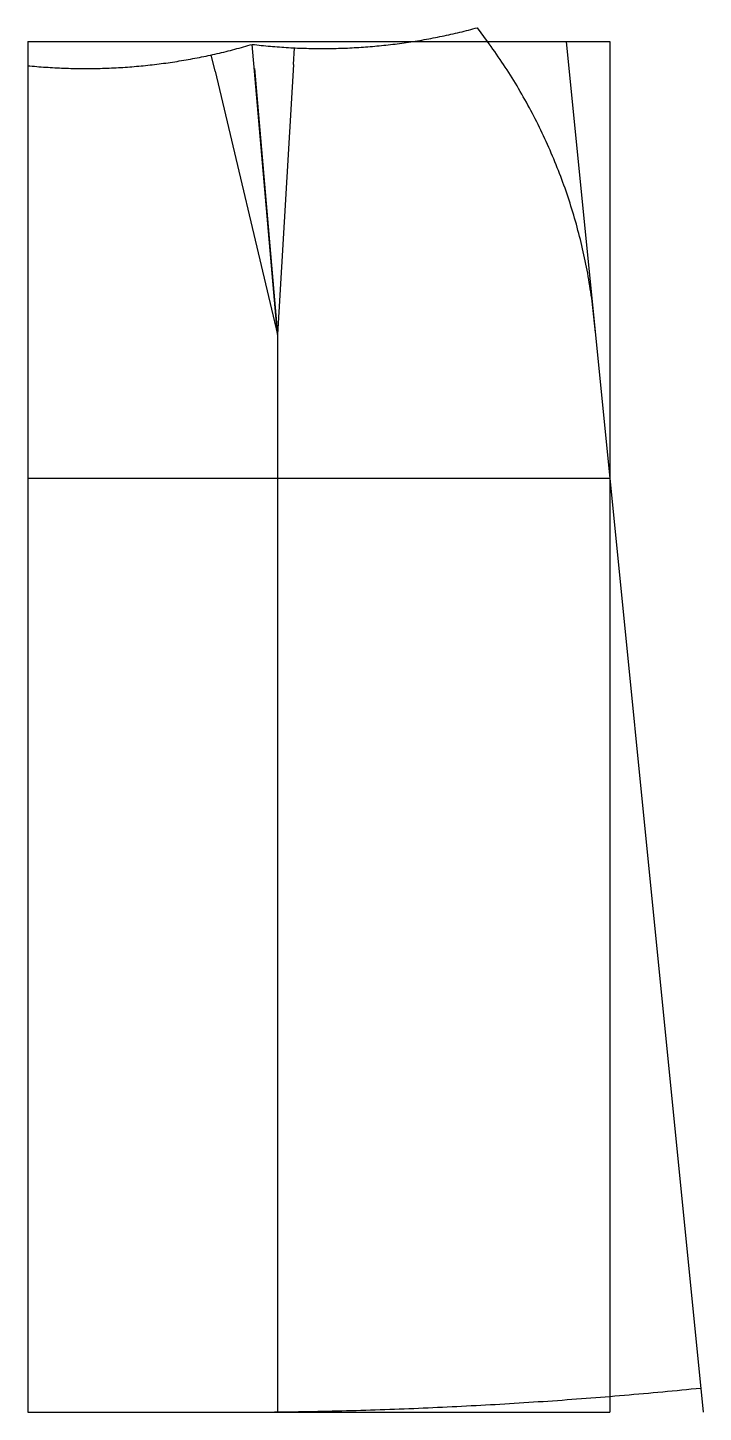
# Model space of a CAD drawing. Header units: millimetres. Extents: x 0 to 27.9, y 0 to 57.1.
import ezdxf

# ---------------------------------------------------------------- set-up
doc = ezdxf.new("R2010")
doc.units = ezdxf.units.MM

msp = doc.modelspace()

# ---------------------------------------------------------------- linework, layer by layer
for p, q in [((18.95, 56.5), (18.537, 57.065)), ((0, 56.5), (0, 0)), ((0, 56.5), (24, 56.5)), ((22.2, 56.5), (27.85, 0)), ((24, 56.5), (24, 0)), ((7.723, 55.274), (7.565, 55.943)), ((10.291, 44.424), (9.258, 56.379)), ((10.961, 55.547), (11.002, 56.233)), ((9.344, 55.383), (10.291, 44.424)), ((10.961, 55.547), (10.291, 44.424)), ((7.723, 55.274), (10.291, 44.424)), ((10.291, 44.424), (10.291, 0)), ((0, 38.5), (24, 38.5)), ((0, 0), (24, 0))]:
    msp.add_line(p, q)
for points in [[(9.258, 56.379), (9.351, 56.368), (9.444, 56.358), (9.537, 56.347), (9.631, 56.337), (9.724, 56.328), (9.817, 56.319), (9.91, 56.31), (10.003, 56.301), (10.097, 56.293), (10.19, 56.285), (10.283, 56.278), (10.377, 56.271), (10.47, 56.264), (10.563, 56.258), (10.657, 56.252), (10.75, 56.246), (10.844, 56.241), (10.937, 56.236), (11.031, 56.232), (11.124, 56.228), (11.218, 56.224), (11.311, 56.221), (11.405, 56.218), (11.498, 56.215), (11.592, 56.212), (11.686, 56.211), (11.779, 56.209), (11.873, 56.208), (11.966, 56.207), (12.06, 56.206), (12.154, 56.206), (12.247, 56.206), (12.341, 56.207), (12.435, 56.208), (12.528, 56.209), (12.622, 56.211), (12.715, 56.213), (12.809, 56.215), (12.903, 56.218), (12.996, 56.221), (13.09, 56.224), (13.183, 56.228), (13.277, 56.232), (13.37, 56.237), (13.464, 56.242), (13.557, 56.247), (13.651, 56.253), (13.744, 56.259), (13.838, 56.265), (13.931, 56.272), (14.024, 56.279), (14.118, 56.286), (14.211, 56.294), (14.304, 56.302), (14.397, 56.311), (14.491, 56.32), (14.584, 56.329), (14.677, 56.339), (14.77, 56.349), (14.863, 56.359), (14.956, 56.37), (15.049, 56.381), (15.142, 56.392), (15.235, 56.404), (15.328, 56.416), (15.42, 56.429), (15.513, 56.441), (15.606, 56.455), (15.699, 56.468), (15.791, 56.482), (15.884, 56.496), (15.976, 56.511), (16.068, 56.526), (16.161, 56.541), (16.253, 56.557), (16.345, 56.573), (16.438, 56.59), (16.53, 56.606), (16.622, 56.623), (16.714, 56.641), (16.806, 56.659), (16.897, 56.677), (16.989, 56.696), (17.081, 56.714), (17.172, 56.734), (17.264, 56.753), (17.355, 56.773), (17.447, 56.794), (17.538, 56.814), (17.629, 56.835), (17.721, 56.857), (17.812, 56.879), (17.903, 56.901), (17.993, 56.923), (18.084, 56.946), (18.175, 56.969), (18.266, 56.993), (18.356, 57.016), (18.447, 57.041), (18.537, 57.065)], [(23.4, 44.5), (23.39, 44.629), (23.379, 44.758), (23.367, 44.888), (23.355, 45.017), (23.342, 45.146), (23.328, 45.275), (23.313, 45.403), (23.298, 45.532), (23.282, 45.661), (23.265, 45.789), (23.248, 45.918), (23.23, 46.046), (23.211, 46.175), (23.191, 46.303), (23.171, 46.431), (23.15, 46.559), (23.128, 46.687), (23.106, 46.814), (23.083, 46.942), (23.059, 47.069), (23.034, 47.197), (23.009, 47.324), (22.983, 47.451), (22.956, 47.578), (22.929, 47.704), (22.901, 47.831), (22.872, 47.957), (22.842, 48.084), (22.812, 48.21), (22.781, 48.336), (22.75, 48.461), (22.717, 48.587), (22.684, 48.712), (22.651, 48.838), (22.616, 48.963), (22.581, 49.087), (22.545, 49.212), (22.509, 49.336), (22.472, 49.461), (22.434, 49.585), (22.395, 49.708), (22.356, 49.832), (22.316, 49.955), (22.275, 50.078), (22.234, 50.201), (22.192, 50.324), (22.149, 50.446), (22.106, 50.569), (22.062, 50.691), (22.017, 50.812), (21.972, 50.934), (21.925, 51.055), (21.879, 51.176), (21.831, 51.296), (21.783, 51.417), (21.734, 51.537), (21.685, 51.657), (21.635, 51.776), (21.584, 51.896), (21.532, 52.015), (21.48, 52.133), (21.428, 52.252), (21.374, 52.37), (21.32, 52.488), (21.265, 52.605), (21.21, 52.723), (21.154, 52.84), (21.097, 52.956), (21.04, 53.072), (20.982, 53.188), (20.923, 53.304), (20.864, 53.419), (20.804, 53.534), (20.743, 53.649), (20.682, 53.763), (20.62, 53.877), (20.558, 53.991), (20.495, 54.104), (20.431, 54.217), (20.366, 54.329), (20.301, 54.442), (20.236, 54.553), (20.17, 54.665), (20.103, 54.776), (20.035, 54.887), (19.967, 54.997), (19.898, 55.107), (19.829, 55.217), (19.759, 55.326), (19.688, 55.434), (19.617, 55.543), (19.546, 55.651), (19.473, 55.758), (19.4, 55.866), (19.327, 55.972), (19.253, 56.079), (19.178, 56.185), (19.102, 56.29), (19.027, 56.395), (18.95, 56.5)], [(0, 55.5), (0.093, 55.491), (0.186, 55.482), (0.28, 55.474), (0.373, 55.466), (0.466, 55.458), (0.559, 55.451), (0.653, 55.444), (0.746, 55.438), (0.839, 55.432), (0.933, 55.426), (1.026, 55.42), (1.12, 55.415), (1.213, 55.41), (1.307, 55.406), (1.4, 55.402), (1.494, 55.398), (1.587, 55.395), (1.681, 55.392), (1.774, 55.39), (1.868, 55.388), (1.961, 55.386), (2.055, 55.384), (2.149, 55.383), (2.242, 55.382), (2.336, 55.382), (2.429, 55.382), (2.523, 55.382), (2.616, 55.383), (2.71, 55.384), (2.804, 55.386), (2.897, 55.387), (2.991, 55.39), (3.084, 55.392), (3.178, 55.395), (3.271, 55.398), (3.365, 55.402), (3.458, 55.406), (3.552, 55.41), (3.645, 55.415), (3.739, 55.42), (3.832, 55.425), (3.926, 55.431), (4.019, 55.437), (4.112, 55.444), (4.206, 55.451), (4.299, 55.458), (4.392, 55.465), (4.485, 55.473), (4.579, 55.482), (4.672, 55.49), (4.765, 55.499), (4.858, 55.509), (4.951, 55.518), (5.044, 55.529), (5.137, 55.539), (5.23, 55.55), (5.323, 55.561), (5.416, 55.573), (5.509, 55.585), (5.602, 55.597), (5.694, 55.609), (5.787, 55.622), (5.88, 55.636), (5.972, 55.649), (6.065, 55.664), (6.157, 55.678), (6.25, 55.693), (6.342, 55.708), (6.434, 55.723), (6.526, 55.739), (6.619, 55.755), (6.711, 55.772), (6.803, 55.789), (6.895, 55.806), (6.987, 55.824), (7.078, 55.842), (7.17, 55.86), (7.262, 55.879), (7.354, 55.898), (7.445, 55.917), (7.537, 55.937), (7.628, 55.957), (7.719, 55.978), (7.811, 55.998), (7.902, 56.02), (7.993, 56.041), (8.084, 56.063), (8.175, 56.085), (8.265, 56.108), (8.356, 56.131), (8.447, 56.154), (8.537, 56.178), (8.628, 56.202), (8.718, 56.226), (8.808, 56.251), (8.899, 56.276), (8.989, 56.301), (9.079, 56.327), (9.169, 56.353), (9.258, 56.379)], [(8, 0), (8.198, 0), (8.396, 0.001), (8.594, 0.001), (8.791, 0.002), (8.989, 0.003), (9.187, 0.004), (9.385, 0.006), (9.583, 0.007), (9.78, 0.009), (9.978, 0.011), (10.176, 0.013), (10.374, 0.016), (10.572, 0.018), (10.77, 0.021), (10.967, 0.024), (11.165, 0.027), (11.363, 0.031), (11.561, 0.034), (11.759, 0.038), (11.956, 0.042), (12.154, 0.046), (12.352, 0.051), (12.55, 0.055), (12.748, 0.06), (12.945, 0.065), (13.143, 0.07), (13.341, 0.076), (13.539, 0.081), (13.736, 0.087), (13.934, 0.093), (14.132, 0.099), (14.33, 0.105), (14.527, 0.112), (14.725, 0.119), (14.923, 0.126), (15.12, 0.133), (15.318, 0.14), (15.516, 0.148), (15.714, 0.155), (15.911, 0.163), (16.109, 0.172), (16.307, 0.18), (16.504, 0.188), (16.702, 0.197), (16.899, 0.206), (17.097, 0.215), (17.295, 0.224), (17.492, 0.234), (17.69, 0.244), (17.887, 0.254), (18.085, 0.264), (18.283, 0.274), (18.48, 0.284), (18.678, 0.295), (18.875, 0.306), (19.073, 0.317), (19.27, 0.328), (19.468, 0.34), (19.665, 0.352), (19.863, 0.363), (20.06, 0.376), (20.258, 0.388), (20.455, 0.4), (20.653, 0.413), (20.85, 0.426), (21.047, 0.439), (21.245, 0.452), (21.442, 0.466), (21.64, 0.479), (21.837, 0.493), (22.034, 0.507), (22.232, 0.521), (22.429, 0.536), (22.626, 0.55), (22.823, 0.565), (23.021, 0.58), (23.218, 0.596), (23.415, 0.611), (23.612, 0.627), (23.81, 0.642), (24.007, 0.658), (24.204, 0.675), (24.401, 0.691), (24.598, 0.708), (24.795, 0.724), (24.992, 0.741), (25.19, 0.759), (25.387, 0.776), (25.584, 0.794), (25.781, 0.811), (25.978, 0.829), (26.175, 0.848), (26.372, 0.866), (26.569, 0.884), (26.766, 0.903), (26.962, 0.922), (27.159, 0.941), (27.356, 0.961), (27.553, 0.98), (27.75, 1)]]:
    msp.add_lwpolyline(points)

doc.saveas('drawing.dxf')
